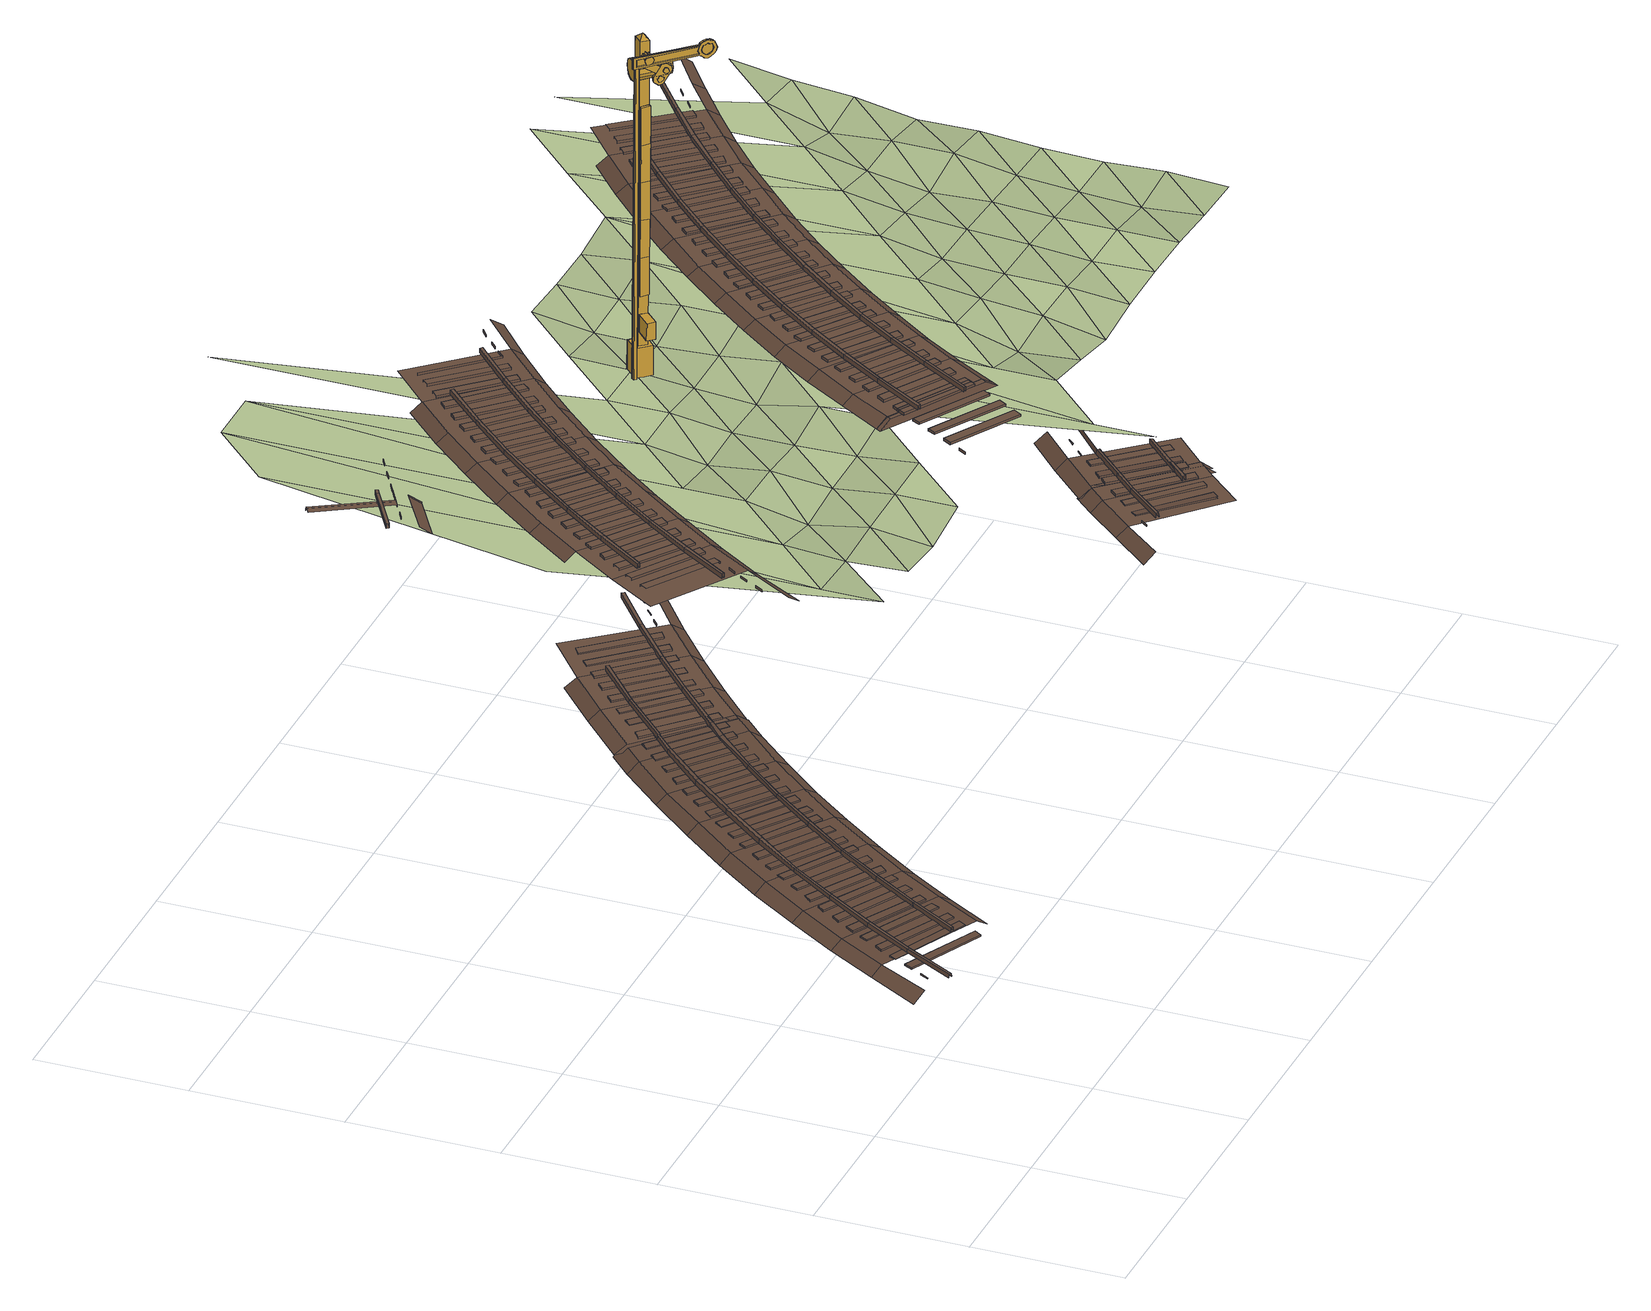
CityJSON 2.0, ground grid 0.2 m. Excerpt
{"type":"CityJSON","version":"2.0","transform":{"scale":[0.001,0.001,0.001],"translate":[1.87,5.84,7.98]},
"CityObjects":{
"cityfurniture1":{"type":"CityFurniture","attributes":{"function":"1090"},"geometry":[{"type":"MultiSurface","lod":"3","boundaries":[[[0,1,2,3]],[[1,0,4,5]],[[3,2,6,7]],[[2,1,5,6]],[[3,7,4,0]],[[8,9,10,11]],[[12,13,14,15]],[[13,8,11,14]],[[12,15,10,9]],[[16,17,18,19]],[[19,18,20,21]],[[22,23,21,20]],[[23,16,19,21]],[[22,20,18,17]],[[15,14,23,22]],[[15,22,17,10]],[[11,10,17,16]],[[7,12,9,4]],[[14,11,16,23]],[[6,5,8,13]],[[5,4,9,8]],[[7,6,13,12]],[[24,25,26,27]],[[28,29,30,31]],[[27,26,32,33]],[[34,35,29,28]],[[33,36,30,29,35,37,24,27]],[[34,28,31,38,32,26,25,39]],[[33,32,38,36]],[[39,37,35,34]],[[36,38,31,30]],[[25,24,37,39]],[[40,41,42,43]],[[44,45,42,41]],[[44,46,47,45]],[[46,40,43,47]],[[43,42,45,47]],[[40,46,44,41]],[[48,49,50,51]],[[51,50,52,53]],[[54,55,56,57]],[[58,59,55,54]],[[53,52,60,61]],[[53,61,56,55,59,62,48,51]],[[58,54,57,60,52,50,49,63]],[[61,60,57,56]],[[63,62,59,58]],[[49,48,62,63]],[[64,65,66,67]],[[65,68,69,66]],[[70,69,68,71]],[[64,71,68,65]],[[67,66,69,70]],[[67,70,71,64]],[[72,73,74,41]],[[72,75,76,73]],[[75,77,78,76]],[[77,41,74,78]],[[73,76,78,74]],[[72,41,77,75]],[[79,80,81,82]],[[83,81,82,84]],[[85,80,81,83]],[[86,79,80,85]],[[84,82,79,86]],[[87,88,89,90]],[[88,87,91,92]],[[92,91,93,94]],[[90,89,94,93]],[[89,88,92,94]],[[90,93,91,87]],[[95,96,97,98]],[[99,100,96,95]],[[101,102,100,99]],[[103,104,102,101]],[[104,103,105,106]],[[106,105,107,108]],[[108,107,109,110]],[[110,109,111,112]],[[112,111,113,114]],[[113,115,116,114]],[[116,115,117,118]],[[118,117,119,120]],[[121,122,120,119]],[[123,122,121,124]],[[125,126,123,124]],[[98,97,126,125]],[[116,118,120,122,123,126,97,96,100,102,104,106,108,110,112,114]],[[124,121,119,117,115,113,111,109,107,105,103,101,99,95,98,125]],[[86,127,84]],[[84,127,83]],[[83,127,85]],[[85,127,86]],[[128,129,130,131]],[[132,128,131,133]],[[134,132,133,135]],[[136,134,135,137]],[[137,138,139,136]],[[138,140,141,139]],[[140,142,143,141]],[[142,144,145,143]],[[144,146,147,145]],[[146,148,149,147]],[[148,150,151,149]],[[150,152,153,151]],[[154,153,152,155]],[[156,154,155,157]],[[158,156,157,159]],[[129,158,159,130]],[[157,155,152,150,148,146,144,142,140,138,137,135,133,131,130,159]],[[149,151,153,154,156,158,129,128,132,134,136,139,141,143,145,147]],[[160,161,162,163]],[[164,165,166,167]],[[167,166,168,169]],[[170,171,165,164]],[[172,173,171,170]],[[174,175,176,177]],[[178,179,180,181]],[[177,176,182,183]],[[184,185,162,161]],[[186,187,188,189]],[[190,164,167,191]],[[191,167,169,192]],[[193,194,195,196]],[[197,186,189,198]],[[199,200,201,202]],[[203,178,181,204]],[[205,195,194,206]],[[175,207,208,176]],[[176,208,209,182]],[[210,211,212,213]],[[214,172,170,215]],[[216,217,218,219]],[[215,170,164,190]],[[220,221,222,223]],[[217,224,225,218]],[[226,199,202,227]],[[224,228,229,225]],[[200,210,213,201]],[[230,226,227,231]],[[228,205,206,229]],[[198,230,231,197]],[[232,233,221,220]],[[204,181,234,235]],[[192,169,178,203]],[[184,236,237,238,214,215,190,191,192,203,204,235,209,208,207,239,185],[206,194,193,211,210,200,199,226,230,198,189,188,219,218,225,229],[233,240,241,242,222,221]],[[235,234,182,209]],[[243,238,237,244]],[[211,193,196,212]],[[245,246,242,241]],[[172,214,238,243]],[[169,168,179,178]],[[181,180,247,234]],[[234,247,183,182]],[[248,243,244,249]],[[173,172,243,248]],[[239,250,162,185]],[[250,239,207,175]],[[223,222,242,246]],[[163,251,174,177,183,247,180,179,168,166,165,171,173,248,249,252,160]],[[250,251,163,162]],[[251,250,175,174]],[[252,253,161,160]],[[253,252,249,244]],[[253,236,184,161]],[[236,253,244,237]],[[240,254,245,241]],[[254,232,220,223,246,245]],[[232,254,240,233]],[[216,187,186,197,231,227,202,201,213,212,196,195,205,228,224,217]],[[219,188,187,216]],[[255,256,257,258]],[[259,260,261,262]],[[258,257,263,264]],[[265,266,260,259]],[[258,264,267,261,260,266,268,255]],[[259,262,269,263,257,256,270,265]],[[264,263,267]],[[263,269,267]],[[270,268,266,265]],[[262,261,267,269]],[[268,270,256,255]],[[271,272,273,274,275,276,277,278]],[[272,279,280,273]],[[281,282,280,279,283,284,285,286]],[[278,284,283,271]],[[271,283,279,272]],[[286,276,275,281]],[[277,285,284,278]],[[285,277,276,286]],[[282,274,273,280]],[[281,275,274,282]]]}]},
"railway1":{"type":"Railway","attributes":{"function":"1855"},"geometry":[{"type":"MultiSurface","lod":"3","boundaries":[[[287,288,289,290]],[[291,292,293,294]],[[295,296,297,298]],[[299,300,301,302]],[[303,294,304,305]],[[306,307,300,299]],[[308,309,310,311]],[[312,313,314,315]],[[316,317,318,319]],[[317,320,321,318]],[[322,316,319,323]],[[324,325,315,314]],[[320,322,323,321]],[[326,327,325,324]],[[328,329,330,331]],[[332,306,299,302]],[[333,334,335,336]],[[337,338,339,340]],[[341,333,336,342]],[[334,343,344,335]],[[343,341,342,344]],[[345,346,340,339]],[[347,348,346,345]],[[294,293,349,304]],[[350,351,352,353]],[[313,326,324,314]],[[305,304,354,355]],[[329,356,357,330]],[[358,331,330,357]],[[359,328,331,358]],[[360,355,361,362]],[[338,347,345,339]],[[363,364,365,366]],[[319,318,367,368]],[[323,319,368,369]],[[318,321,370,367]],[[321,323,369,370]],[[351,371,372,352]],[[373,353,352,372]],[[374,350,353,373]],[[336,335,375,376]],[[356,359,358,357]],[[342,336,376,377]],[[335,344,378,375]],[[344,342,377,378]],[[379,380,381,382]],[[364,383,384,365]],[[304,349,385,354]],[[386,387,388,389]],[[390,391,392,393]],[[394,366,365,384]],[[395,390,393,396]],[[391,397,398,392]],[[397,395,396,398]],[[399,363,366,394]],[[371,374,373,372]],[[400,401,402,403]],[[404,405,406,407]],[[408,409,410,411]],[[412,413,414,415]],[[380,416,417,381]],[[418,382,381,417]],[[419,420,400,403]],[[362,361,421,422]],[[423,379,382,418]],[[368,367,424,425]],[[367,370,426,424]],[[369,368,425,427]],[[370,369,427,426]],[[383,399,394,384]],[[413,428,429,414]],[[430,431,432,433]],[[393,392,434,435]],[[392,398,436,434]],[[398,396,437,436]],[[355,354,438,439,421,361]],[[409,440,441,410]],[[442,411,410,441]],[[443,444,445,446]],[[407,406,447,448]],[[449,408,411,442]],[[376,375,450,451]],[[377,376,451,452]],[[375,378,453,450]],[[378,377,452,453]],[[416,423,418,417]],[[354,385,454,438]],[[431,455,456,432]],[[457,458,459,460]],[[461,462,463,464]],[[465,433,432,456]],[[466,430,433,465]],[[440,449,442,441]],[[467,468,469,470]],[[458,471,472,459]],[[425,424,473,474]],[[427,425,474,475]],[[424,426,476,473]],[[477,478,479,480]],[[426,427,475,476]],[[481,460,459,472]],[[422,421,482,483]],[[455,466,465,456]],[[484,457,460,481]],[[468,485,486,469]],[[487,488,489,490]],[[491,470,469,486]],[[438,454,492,439]],[[451,450,493,494]],[[450,453,495,493]],[[452,451,494,496]],[[497,467,470,491]],[[453,452,496,495]],[[498,499,500,501]],[[471,484,481,472]],[[488,502,503,489]],[[504,505,506,507]],[[421,439,508,482]],[[509,490,489,503]],[[485,497,491,486]],[[510,487,490,509]],[[474,473,511,512]],[[473,476,513,511]],[[475,474,512,514]],[[476,475,514,513]],[[505,515,516,506]],[[517,518,519,520]],[[483,482,521,522]],[[523,507,506,516]],[[502,510,509,503]],[[524,504,507,523]],[[439,492,525,508]],[[518,526,527,519]],[[494,493,528,529]],[[493,495,530,528]],[[496,494,529,531]],[[532,533,534,535]],[[495,496,531,530]],[[536,520,519,527]],[[537,517,520,536]],[[515,524,523,516]],[[538,539,540,541]],[[533,542,543,534]],[[544,545,546,547]],[[548,535,534,543]],[[526,537,536,527]],[[549,532,535,548]],[[512,511,550,551]],[[513,514,552,553]],[[554,555,556,557]],[[522,521,558,559]],[[545,560,561,546]],[[562,563,564,565]],[[482,508,566,567,558,521]],[[568,547,546,561]],[[542,549,548,543]],[[569,544,547,568]],[[508,525,570,566]],[[571,572,573,574]],[[529,528,575,576]],[[511,513,553,577,578,550]],[[551,579,580,552,514,512]],[[528,530,581,575]],[[531,529,576,582]],[[530,531,582,581]],[[563,583,584,564]],[[555,585,586,556]],[[587,565,564,584]],[[588,589,590,591]],[[560,569,568,561]],[[592,557,556,586]],[[593,562,565,587]],[[594,554,557,592]],[[595,596,597,598]],[[589,599,600,590]],[[572,601,602,573]],[[551,550,578,579]],[[583,593,587,584]],[[603,574,573,602]],[[553,552,580,577]],[[604,591,590,600]],[[605,571,574,603]],[[606,607,608,609]],[[610,588,591,604]],[[611,612,613,614]],[[615,616,617,618]],[[596,619,620,597]],[[621,622,623,624]],[[566,570,625,567]],[[626,598,597,620]],[[627,628,624,623]],[[629,595,598,626]],[[599,610,604,600]],[[630,631,628,627]],[[632,633,634,635]],[[601,605,603,602]],[[607,636,637,608]],[[638,639,616,615]],[[640,641,642,643]],[[641,644,645,642]],[[644,646,647,645]],[[607,606,648,636]],[[649,609,608,637]],[[650,651,652,653]],[[612,654,655,613]],[[656,657,658,659]],[[622,630,627,623]],[[648,606,609,649]],[[660,661,653,652]],[[662,614,613,655]],[[558,567,663,664]],[[665,611,614,662]],[[666,667,661,660]],[[668,669,670,671]],[[619,629,626,620]],[[616,639,672,617]],[[579,578,673,674]],[[633,675,676,634]],[[578,577,677,673]],[[580,579,674,678]],[[618,617,679,680]],[[577,580,678,677]],[[681,682,683,684]],[[685,635,634,676]],[[651,666,660,652]],[[686,632,635,685]],[[687,688,689,690]],[[636,648,649,637]],[[691,692,693,694]],[[654,665,662,655]],[[692,695,696,693]],[[567,625,697,663]],[[695,698,699,696]],[[669,700,701,670]],[[702,671,670,701]],[[643,642,703,704]],[[642,645,705,703]],[[647,643,704,706]],[[707,668,671,702]],[[645,647,706,705]],[[708,709,710,711]],[[682,712,713,683]],[[675,686,685,676]],[[688,714,715,689]],[[716,690,689,715]],[[717,687,690,716]],[[617,672,718,679]],[[639,638,719,672]],[[720,721,722,723]],[[680,679,724,725]],[[726,727,728,729]],[[700,707,702,701]],[[709,730,731,710]],[[732,711,710,731]],[[733,708,711,732]],[[694,693,734,735]],[[699,694,735,736]],[[693,696,737,734]],[[696,699,736,737]],[[738,739,740,741]],[[714,717,716,715]],[[742,743,744,745]],[[704,703,746,747]],[[706,704,747,748]],[[703,705,749,746]],[[727,750,751,728]],[[705,706,748,749]],[[663,697,752,753]],[[754,729,728,751]],[[755,726,729,754]],[[756,757,758,759]],[[672,719,760,718]],[[730,733,732,731]],[[679,718,761,724]],[[739,762,763,740]],[[725,724,764,765]],[[766,741,740,763]],[[767,738,741,766]],[[750,755,754,751]],[[768,769,770,771]],[[735,734,772,773]],[[736,735,773,774]],[[734,737,775,772]],[[737,736,774,775]],[[757,776,777,758]],[[778,759,758,777]],[[747,746,779,780]],[[746,749,781,779]],[[748,747,780,782]],[[783,756,759,778]],[[749,748,782,781]],[[762,767,766,763]],[[784,785,786,787]],[[769,788,789,770]],[[718,760,790,761]],[[791,771,770,789]],[[724,761,792,764]],[[793,768,771,791]],[[776,783,778,777]],[[765,764,794,795]],[[796,797,798,799]],[[785,800,801,786]],[[773,772,802,803]],[[774,773,803,804]],[[772,775,805,802]],[[806,787,786,801]],[[775,774,804,805]],[[807,784,787,806]],[[788,793,791,789]],[[780,779,808,809]],[[810,811,812,813]],[[779,781,814,808]],[[782,780,809,815]],[[797,816,817,798]],[[781,782,815,814]],[[818,799,798,817]],[[819,796,799,818]],[[761,790,820,792]],[[800,807,806,801]],[[764,792,821,794]],[[822,823,824,825]],[[811,826,827,812]],[[828,813,812,827]],[[795,794,829,830]],[[831,810,813,828]],[[816,819,818,817]],[[803,802,832,833]],[[804,803,833,834]],[[802,805,835,832]],[[805,804,834,835]],[[836,837,838,839]],[[823,840,841,824]],[[842,825,824,841]],[[809,808,843,844]],[[808,814,845,843]],[[815,809,844,846]],[[847,822,825,842]],[[814,815,846,845]],[[826,831,828,827]],[[792,820,848,821]],[[837,849,850,838]],[[851,852,853,854]],[[794,821,855,829]],[[856,839,838,850]],[[857,836,839,856]],[[840,847,842,841]],[[833,832,858,859]],[[830,829,860,861]],[[834,833,859,862]],[[832,835,863,858]],[[835,834,862,863]],[[852,864,865,853]],[[866,867,868,869]],[[870,854,853,865]],[[849,857,856,850]],[[871,851,854,870]],[[844,843,872,873]],[[843,845,874,872]],[[846,844,873,875]],[[845,846,875,874]],[[867,876,877,868]],[[821,848,878,855]],[[879,880,881,882]],[[883,869,868,877]],[[884,866,869,883]],[[864,871,870,865]],[[829,855,885,860]],[[880,886,887,881]],[[888,889,890,891]],[[892,882,881,887]],[[859,858,893,894]],[[876,884,883,877]],[[862,859,894,895]],[[858,863,896,893]],[[863,862,895,896]],[[897,879,882,892]],[[861,860,898,899]],[[889,900,901,890]],[[902,891,890,901]],[[903,904,905,906]],[[855,878,907,885]],[[908,888,891,902]],[[886,897,892,887]],[[873,872,909,910]],[[872,874,911,909]],[[875,873,910,912]],[[874,875,912,911]],[[904,913,914,905]],[[860,885,915,898]],[[900,908,902,901]],[[916,906,905,914]],[[917,918,919,920]],[[921,903,906,916]],[[894,893,922,923]],[[895,894,923,924]],[[893,896,925,922]],[[896,895,924,925]],[[918,926,927,919]],[[899,898,928,929]],[[930,931,932,933]],[[913,921,916,914]],[[934,920,919,927]],[[935,917,920,934]],[[885,907,936,915]],[[910,909,937,938]],[[909,911,939,937]],[[912,910,938,940]],[[911,912,940,939]],[[931,941,942,932]],[[943,933,932,942]],[[944,945,946,947]],[[926,935,934,927]],[[948,930,933,943]],[[898,915,949,928]],[[945,950,951,946]],[[923,922,952,953]],[[924,923,953,954]],[[922,925,955,952]],[[925,924,954,955]],[[941,948,943,942]],[[956,947,946,951]],[[957,958,959,960]],[[961,944,947,956]],[[929,928,962,963]],[[915,936,964,949]],[[958,965,966,959]],[[967,960,959,966]],[[950,961,956,951]],[[938,937,968,969]],[[970,971,972,973]],[[937,939,974,968]],[[940,938,969,975]],[[976,957,960,967]],[[939,940,975,974]],[[928,949,977,962]],[[971,978,979,972]],[[965,976,967,966]],[[980,973,972,979]],[[981,970,973,980]],[[953,952,982,983]],[[954,953,983,984]],[[952,955,985,982]],[[955,954,984,985]],[[986,987,988,989]],[[978,981,980,979]],[[949,964,990,977]],[[991,992,989,988]],[[993,994,992,991]],[[995,996,997,998]],[[987,993,991,988]],[[999,1000,998,997]],[[962,977,1001,1002]],[[1003,1004,1000,999]],[[983,982,1005,1006]],[[984,983,1006,1007]],[[982,985,1008,1005]],[[985,984,1007,1008]],[[996,1003,999,997]],[[1009,1010,1011,1012]],[[1013,1014,1012,1011]],[[977,990,1015,1001]],[[1010,1016,1013,1011]],[[1017,1018,1019,1020]],[[1006,1005,1021,1022]],[[1005,1008,1023,1021]],[[1007,1006,1022,1024]],[[1008,1007,1024,1023]],[[1001,1015,1025,1026]],[[1027,1028,1029,1030]],[[1026,1025,1031,1032]]]}]},
"terrain1":{"type":"TINRelief","geometry":[{"type":"CompositeSurface","lod":"3","boundaries":[[[1033,1034,1035]],[[1036,1034,1033]],[[1037,1035,1034]],[[1038,1035,1037]],[[1039,1033,1040]],[[1041,1039,1040]],[[1042,1036,1033]],[[1043,1034,1036]],[[1042,1033,1039]],[[1044,1036,1042]],[[1045,1039,1041]],[[1037,1034,1043]],[[1045,1041,1046]],[[1047,1042,1039]],[[1045,1047,1039]],[[1048,1044,1042]],[[1049,1036,1044]],[[1048,1042,1047]],[[1050,1051,1044]],[[1052,1045,1046]],[[1050,1044,1048]],[[1043,1036,1049]],[[1049,1044,1051]],[[1047,1045,1053]],[[1054,1051,1050]],[[1053,1045,1052]],[[1055,1048,1047]],[[1049,1051,1054]],[[1053,1055,1047]],[[1056,1050,1048]],[[1056,1048,1055]],[[1057,1054,1050]],[[1058,1053,1052]],[[1057,1050,1056]],[[1059,1055,1053]],[[1058,1060,1059]],[[1061,1054,1057]],[[1059,1053,1058]],[[1062,1056,1055]],[[1063,1054,1061]],[[1059,1062,1055]],[[1064,1057,1056]],[[1064,1056,1062]],[[1065,1061,1057]],[[1066,1067,1068]],[[1059,1067,1066]],[[1065,1057,1064]],[[1066,1062,1059]],[[1069,1061,1065]],[[1070,1064,1062]],[[1070,1062,1066]],[[1071,1065,1064]],[[1072,1068,1073]],[[1066,1068,1072]],[[1070,1071,1064]],[[1074,1069,1065]],[[1075,1076,1073]],[[1074,1065,1071]],[[1077,1073,1076]],[[1072,1070,1066]],[[1075,1073,1078]],[[1079,1069,1074]],[[1077,1071,1070]],[[1080,1076,1075]],[[1072,1073,1077]],[[1077,1070,1072]],[[1081,1074,1071]],[[1082,1075,1078]],[[1077,1081,1071]],[[1083,1079,1074]],[[1084,1076,1080]],[[1077,1076,1084]],[[1085,1082,1078]],[[1086,1080,1075]],[[1083,1074,1081]],[[1086,1075,1082]],[[1084,1081,1077]],[[1086,1087,1080]],[[1088,1082,1085]],[[1089,1083,1081]],[[1088,1085,1090]],[[1091,1086,1082]],[[1084,1089,1081]],[[1092,1080,1087]],[[1084,1080,1092]],[[1088,1091,1082]],[[1093,1087,1086]],[[1093,1086,1091]],[[1094,1088,1090]],[[1092,1089,1084]],[[1093,1095,1087]],[[1094,1090,1096]],[[1097,1091,1088]],[[1092,1087,1095]],[[1097,1088,1094]],[[1098,1093,1091]],[[1097,1098,1091]],[[1099,1095,1093]],[[1100,1094,1096]],[[1099,1093,1098]],[[1092,1095,1101]],[[1102,1100,1096]],[[1103,1097,1094]],[[1099,1104,1095]],[[1103,1094,1100]],[[1101,1095,1104]],[[1105,1098,1097]],[[1105,1097,1103]],[[1106,1099,1098]],[[1107,1100,1102]],[[1105,1106,1098]],[[1108,1104,1099]],[[1107,1102,1109]],[[1110,1103,1100]],[[1108,1099,1106]],[[1101,1104,1111]],[[1107,1110,1100]],[[1112,1105,1103]],[[1108,1113,1104]],[[1112,1103,1110]],[[1114,1106,1105]],[[1111,1104,1113]],[[1115,1107,1109]],[[1114,1105,1112]],[[1116,1108,1106]],[[1115,1109,1117]],[[1118,1110,1107]],[[1114,1116,1106]],[[1119,1113,1108]],[[1118,1107,1115]],[[1120,1112,1110]],[[1119,1108,1116]],[[1118,1120,1110]],[[1121,1114,1112]],[[1119,1122,1113]],[[1123,1113,1122]],[[1121,1112,1120]],[[1124,1116,1114]],[[1124,1114,1121]],[[1125,1119,1116]],[[1124,1125,1116]],[[1126,1122,1119]],[[1126,1119,1125]],[[1126,1127,1122]]]}]},
"railway2":{"type":"Railway","attributes":{"function":"1855"},"geometry":[{"type":"MultiSurface","lod":"3","boundaries":[[[1128,1129,1130,1131]],[[1132,1133,1134,1135]],[[1136,1137,1138,1139]],[[1140,1141,1142,1143]],[[1141,1144,1145,1142]],[[1144,1146,1147,1145]],[[1148,1149,1150,1151]],[[1131,1130,1152,1153]],[[1137,1154,1155,1138]],[[1156,1139,1138,1155]],[[1157,1158,1159,1160]],[[1161,1136,1139,1156]],[[1149,1162,1163,1150]],[[1143,1142,1164,1165]],[[1142,1145,1166,1164]],[[1167,1151,1150,1163]],[[1145,1147,1168,1166]],[[1169,1148,1151,1167]],[[1170,1171,1172,1173]],[[1158,1174,1175,1159]],[[1176,1160,1159,1175]],[[1177,1157,1160,1176]],[[1178,1179,1180,1181]],[[1130,1182,1183,1152]],[[1153,1152,1184,1185]],[[1171,1186,1187,1172]],[[1162,1169,1167,1163]],[[1188,1173,1172,1187]],[[1189,1170,1173,1188]],[[1190,1191,1192,1193]],[[1191,1194,1195,1192]],[[1196,1197,1198,1199]],[[1194,1200,1201,1195]],[[1179,1202,1203,1180]],[[1174,1177,1176,1175]],[[1165,1164,1204,1205]],[[1164,1166,1206,1204]],[[1166,1168,1207,1206]],[[1208,1181,1180,1203]],[[1209,1178,1181,1208]],[[1210,1211,1212,1213]],[[1186,1189,1188,1187]],[[1197,1214,1215,1198]],[[1182,1216,1217,1183]],[[1152,1183,1218,1184]],[[1219,1199,1198,1215]],[[1220,1196,1199,1219]],[[1221,1222,1223,1224]],[[1185,1184,1225,1226]],[[1202,1209,1208,1203]],[[1211,1227,1228,1212]],[[1193,1192,1229,1230]],[[1192,1195,1231,1229]],[[1195,1201,1232,1231]],[[1233,1213,1212,1228]],[[1234,1210,1213,1233]],[[1235,1236,1237,1238]],[[1205,1204,1239,1240]],[[1214,1220,1219,1215]],[[1204,1206,1241,1239]],[[1206,1207,1242,1241]],[[1222,1243,1244,1223]],[[1245,1224,1223,1244]],[[1246,1221,1224,1245]],[[1183,1217,1247,1218]],[[1248,1249,1250,1251]],[[1227,1234,1233,1228]],[[1184,1218,1252,1225]],[[1236,1253,1254,1237]],[[1255,1238,1237,1254]],[[1256,1235,1238,1255]],[[1226,1225,1257,1258]],[[1243,1246,1245,1244]],[[1259,1260,1261,1262]],[[1230,1229,1263,1264]],[[1229,1231,1265,1263]],[[1231,1232,1266,1265]],[[1249,1267,1268,1250]],[[1269,1251,1250,1268]],[[1270,1248,1251,1269]],[[1240,1239,1271,1272]],[[1239,1241,1273,1271]],[[1241,1242,1274,1273]],[[1253,1256,1255,1254]],[[1275,1276,1277,1278]],[[1260,1279,1280,1261]],[[1281,1262,1261,1280]],[[1218,1247,1282,1252]],[[1283,1259,1262,1281]],[[1225,1252,1284,1257]],[[1267,1270,1269,1268]],[[1285,1286,1287,1288]],[[1276,1289,1290,1277]],[[1291,1278,1277,1290]],[[1264,1263,1292,1293]],[[1294,1275,1278,1291]],[[1263,1265,1295,1292]],[[1265,1266,1296,1295]],[[1258,1257,1297,1298]],[[1279,1283,1281,1280]],[[1299,1300,1301,1302]],[[1286,1303,1304,1287]],[[1305,1288,1287,1304]],[[1272,1271,1306,1307]],[[1271,1273,1308,1306]],[[1309,1285,1288,1305]],[[1273,1274,1310,1308]],[[1289,1294,1291,1290]],[[1252,1282,1311,1284]],[[1312,1313,1314,1315]],[[1300,1316,1317,1301]],[[1318,1302,1301,1317]],[[1319,1299,1302,1318]],[[1257,1284,1320,1297]],[[1303,1309,1305,1304]],[[1321,1322,1323,1324]],[[1313,1325,1326,1314]],[[1293,1292,1327,1328]],[[1292,1295,1329,1327]],[[1295,1296,1330,1329]],[[1331,1315,1314,1326]],[[1298,1297,1332,1333]],[[1334,1312,1315,1331]],[[1316,1319,1318,1317]],[[1322,1335,1336,1323]],[[1337,1338,1339,1340]],[[1341,1324,1323,1336]],[[1307,1306,1342,1343]],[[1306,1308,1344,1342]],[[1308,1310,1345,1344]],[[1346,1321,1324,1341]],[[1284,1311,1347,1320]],[[1325,1334,1331,1326]],[[1338,1348,1349,1339]],[[1350,1351,1352,1353]],[[1297,1320,1354,1332]],[[1355,1340,1339,1349]],[[1335,1346,1341,1336]],[[1356,1337,1340,1355]],[[1328,1327,1357,1358]],[[1327,1329,1359,1357]],[[1329,1330,1360,1359]],[[1351,1361,1362,1352]],[[1363,1364,1365,1366]],[[1367,1353,1352,1362]],[[1333,1332,1368,1369]],[[1348,1356,1355,1349]],[[1370,1350,1353,1367]],[[1364,1371,1372,1365]],[[1320,1347,1373,1354]],[[1343,1342,1374,1375]],[[1342,1344,1376,1374]],[[1344,1345,1377,1376]],[[1378,1379,1380,1381]],[[1382,1366,1365,1372]],[[1383,1363,1366,1382]],[[1361,1370,1367,1362]],[[1332,1354,1384,1368]],[[1379,1385,1386,1380]],[[1387,1388,1389,1390]],[[1391,1381,1380,1386]],[[1371,1383,1382,1372]],[[1392,1378,1381,1391]],[[1358,1357,1393,1394]],[[1357,1359,1395,1393]],[[1369,1368,1396,1397]],[[1359,1360,1398,1395]],[[1388,1399,1400,1389]],[[1401,1402,1403,1404]],[[1375,1374,1405,1406]],[[1407,1390,1389,1400]],[[1374,1376,1408,1405]],[[1385,1392,1391,1386]],[[1376,1377,1409,1408]],[[1410,1387,1390,1407]],[[1354,1373,1411,1384]],[[1412,1413,1414,1415]],[[1402,1416,1417,1403]],[[1368,1384,1418,1396]],[[1419,1404,1403,1417]],[[1399,1410,1407,1400]],[[1420,1401,1404,1419]],[[1421,1422,1423,1424]],[[1424,1423,1425,1426]],[[1394,1393,1427,1428]],[[1393,1395,1429,1427]],[[1395,1398,1430,1429]],[[1413,1431,1432,1414]],[[1418,1433,1397,1396]],[[1434,1415,1414,1432]],[[1413,1412,1435,1431]],[[1436,1437,1438,1439]],[[1435,1412,1415,1434]],[[1440,1441,1442,1443]],[[1441,1444,1445,1442]],[[1444,1446,1447,1445]],[[1416,1420,1419,1417]],[[1384,1411,1433,1418]],[[1437,1448,1449,1438]],[[1431,1435,1434,1432]],[[1423,1422,1450,1425]],[[1451,1439,1438,1449]],[[1437,1436,1452,1448]],[[1453,1454,1455,1456]],[[1452,1436,1439,1451]],[[1457,1458,1459,1460]],[[1458,1461,1462,1459]],[[1461,1463,1464,1462]],[[1454,1465,1466,1455]],[[1448,1452,1451,1449]],[[1467,1456,1455,1466]],[[1468,1469,1470,1471]],[[1454,1453,1472,1465]],[[1472,1453,1456,1467]],[[1422,1421,1473,1450]],[[1426,1425,1474,1475]],[[1469,1476,1477,1470]],[[1469,1468,1478,1476]],[[1479,1471,1470,1477]],[[1465,1472,1467,1466]],[[1443,1442,1480,1481]],[[1482,1483,1484,1485]],[[1442,1445,1486,1480]],[[1445,1447,1487,1486]],[[1478,1468,1471,1479]],[[1425,1450,1488,1474]],[[1483,1489,1490,1484]],[[1476,1478,1479,1477]],[[1483,1482,1491,1489]],[[1492,1485,1484,1490]],[[1493,1494,1495,1496]],[[1491,1482,1485,1492]],[[1460,1459,1497,1498]],[[1459,1462,1499,1497]],[[1462,1464,1500,1499]],[[1494,1501,1502,1495]],[[1489,1491,1492,1490]],[[1503,1496,1495,1502]],[[1494,1493,1504,1501]],[[1450,1473,1505,1488]],[[1504,1493,1496,1503]],[[1506,1507,1508,1509]],[[1501,1504,1503,1502]],[[1510,1511,1509,1508]],[[1506,1512,1513,1507]],[[1513,1512,1511,1510]],[[1474,1488,1514,1515]],[[1516,1517,1518,1519]],[[1507,1513,1510,1508]],[[1498,1497,1520,1521]],[[1497,1499,1522,1520]],[[1499,1500,1523,1522]],[[1524,1525,1519,1518]],[[1516,1526,1527,1517]],[[1527,1526,1525,1524]],[[1488,1505,1528,1514]],[[1517,1527,1524,1518]],[[1529,1530,1531,1532]],[[1521,1520,1533,1534]],[[1520,1522,1535,1533]],[[1522,1523,1536,1535]],[[1537,1538,1539,1540]],[[1514,1528,1541,1542]],[[1543,1544,1545,1546]]]}]},
"railway3":{"type":"Railway","attributes":{"function":"1855"},"geometry":[{"type":"MultiSurface","lod":"3","boundaries":[[[1547,1548,1549,1550]],[[1551,1552,1553,1554]],[[1550,1549,1555,1556]],[[1557,1558,1559,1560]],[[1561,1562,1563,1564]],[[1562,1565,1566,1563]],[[1565,1567,1568,1566]],[[1569,1570,1571,1572]],[[1558,1557,1573,1574]],[[1575,1560,1559,1576]],[[1573,1557,1560,1575]],[[1549,1577,1578,1555]],[[1556,1555,1579,1580]],[[1570,1581,1582,1571]],[[1583,1584,1585,1586]],[[1570,1569,1587,1581]],[[1588,1572,1571,1582]],[[1587,1569,1572,1588]],[[1564,1563,1589,1590]],[[1563,1566,1591,1589]],[[1566,1568,1592,1591]],[[1584,1593,1594,1585]],[[1584,1583,1595,1593]],[[1596,1586,1585,1594]],[[1597,1598,1599,1600]],[[1595,1583,1586,1596]],[[1555,1578,1601,1579]],[[1602,1603,1604,1605]],[[1606,1607,1608,1609]],[[1610,1611,1607,1606]],[[1598,1612,1613,1599]],[[1614,1615,1616,1617]],[[1601,1618,1580,1579]],[[1593,1595,1596,1594]],[[1615,1619,1620,1616]],[[1621,1600,1599,1613]],[[1598,1597,1622,1612]],[[1619,1623,1624,1620]],[[1625,1626,1627,1628]],[[1622,1597,1600,1621]],[[1626,1629,1630,1627]],[[1629,1631,1632,1630]],[[1603,1633,1634,1604]],[[1603,1602,1635,1633]],[[1636,1605,1604,1634]],[[1637,1638,1639,1640]],[[1635,1602,1605,1636]],[[1612,1622,1621,1613]],[[1607,1611,1641,1608]],[[1638,1642,1643,1639]],[[1644,1645,1646,1647]],[[1645,1648,1649,1646]],[[1648,1650,1651,1649]],[[1638,1637,1652,1642]],[[1653,1640,1639,1643]],[[1654,1655,1656,1657]],[[1652,1637,1640,1653]],[[1609,1608,1658,1659]],[[1660,1661,1662,1663]],[[1628,1627,1664,1665]]]}]}
},
"vertices":[
[533,701,767],[530,698,767],[521,706,767],[525,709,767],[533,700,820],[530,698,820],[521,706,820],[525,709,820],[530,697,872],[533,700,872],[533,700,924],[530,697,924],[525,709,872],[522,706,872],[522,706,924],[525,709,924],[532,697,975],[533,700,975],[534,700,1027],[532,697,1027],[525,708,1027],[522,705,1027],[525,708,975],[522,705,975],[521,694,1090],[524,696,1090],[525,694,1091],[524,691,1091],[521,699,1100],[517,696,1100],[521,694,1100],[524,696,1100],[528,692,1096],[525,690,1096],[520,700,1096],[517,698,1096],[524,691,1100],[517,696,1091],[525,694,1100],[521,699,1091],[514,708,655],[517,711,655],[518,709,1091],[517,706,1091],[514,714,655],[517,712,1091],[512,711,655],[513,709,1091],[537,690,1057],[533,687,1057],[529,692,1062],[533,695,1062],[529,692,1068],[532,695,1068],[545,675,1080],[549,678,1080],[545,682,1084],[541,680,1084],[546,675,1074],[549,677,1074],[537,684,1084],[541,686,1084],[541,686,1058],[537,683,1058],[532,690,1073],[518,703,1087],[521,706,1087],[534,692,1073],[522,699,1094],[525,702,1094],[538,688,1081],[536,685,1081],[533,694,655],[533,694,696],[517,711,696],[550,711,655],[552,711,696],[533,728,655],[534,728,696],[533,701,696],[544,712,696],[536,721,696],[525,710,696],[537,719,1116],[526,708,1116],[545,710,1116],[534,699,1116],[533,701,716],[516,684,716],[508,693,716],[525,709,716],[533,701,740],[516,684,740],[525,709,740],[508,692,740],[517,710,1070],[550,676,1070],[549,675,1075],[516,709,1075],[518,712,1065],[553,678,1065],[522,715,1062],[556,681,1062],[525,719,1062],[560,685,1061],[529,723,1062],[564,689,1062],[533,726,1065],[566,692,1065],[536,728,1070],[569,694,1070],[536,729,1075],[570,695,1075],[536,728,1081],[569,694,1081],[533,726,1086],[566,692,1084],[529,723,1089],[564,689,1087],[525,719,1090],[560,685,1089],[522,715,1089],[556,681,1087],[553,678,1084],[518,712,1086],[517,710,1081],[550,676,1081],[536,709,1123],[534,700,1093],[534,699,1096],[529,694,1096],[529,694,1093],[533,700,1091],[528,695,1091],[532,702,1090],[526,696,1090],[530,703,1090],[525,698,1090],[522,699,1090],[529,705,1090],[521,701,1091],[528,707,1091],[521,702,1093],[526,707,1093],[521,702,1096],[525,708,1096],[521,702,1097],[526,707,1097],[521,701,1100],[528,706,1100],[522,699,1100],[529,705,1100],[525,698,1102],[530,703,1102],[532,702,1100],[526,696,1100],[533,700,1100],[528,695,1100],[534,700,1097],[529,694,1097],[510,712,1087],[509,711,1087],[509,711,1102],[510,712,1102],[582,636,1086],[584,638,1086],[586,636,1089],[585,635,1089],[586,635,1094],[585,634,1094],[580,639,1083],[582,641,1083],[577,642,1081],[578,644,1081],[572,650,1103],[570,648,1103],[574,646,1105],[574,647,1105],[585,635,1099],[586,636,1099],[584,638,1103],[582,636,1103],[577,642,1106],[578,644,1106],[508,709,1087],[508,709,1102],[574,645,1087],[573,646,1089],[572,645,1089],[573,643,1087],[582,635,1086],[582,633,1089],[584,632,1094],[578,639,1100],[576,641,1102],[577,642,1102],[578,640,1100],[577,642,1086],[576,641,1086],[581,636,1091],[581,635,1094],[582,637,1094],[582,637,1091],[582,633,1099],[582,635,1103],[574,645,1100],[574,643,1100],[570,647,1103],[572,644,1105],[576,641,1106],[581,636,1097],[580,637,1100],[581,638,1100],[582,637,1097],[576,641,1081],[578,638,1083],[572,648,1091],[570,648,1094],[570,647,1094],[570,646,1091],[569,651,1094],[566,650,1094],[568,649,1099],[569,650,1099],[572,648,1097],[570,646,1097],[578,637,1089],[581,638,1089],[573,646,1100],[572,645,1100],[578,639,1087],[578,640,1087],[569,650,1090],[568,649,1090],[580,639,1105],[578,638,1105],[569,648,1087],[570,647,1086],[572,644,1083],[569,648,1100],[568,649,1089],[510,706,1090],[510,706,1100],[574,646,1083],[570,648,1086],[512,708,1090],[512,708,1100],[582,641,1105],[574,647,1083],[572,650,1086],[570,649,1100],[572,651,1100],[572,651,1087],[570,649,1087],[569,650,1089],[533,688,1062],[532,686,1062],[530,687,1065],[533,689,1065],[537,682,1067],[537,683,1067],[537,684,1068],[536,683,1068],[532,687,1068],[533,688,1068],[536,682,1064],[537,684,1064],[534,686,1070],[536,686,1062],[533,685,1070],[533,684,1062],[537,684,1075],[537,683,1078],[540,681,1080],[541,679,1078],[542,678,1075],[542,679,1073],[541,680,1071],[538,683,1073],[537,682,1078],[538,680,1080],[541,677,1075],[541,678,1078],[536,682,1075],[537,681,1073],[540,679,1071],[541,677,1073],
[81,376,671],[87,387,671],[87,387,674],[81,377,674],[81,342,671],[95,334,660],[134,402,660],[122,410,671],[96,402,671],[102,412,671],[102,412,674],[96,402,674],[130,457,674],[39,516,674],[33,506,674],[124,447,674],[0,487,671],[162,473,671],[43,553,671],[130,457,671],[39,516,671],[108,422,671],[115,432,671],[115,432,674],[108,422,674],[49,531,671],[139,472,671],[139,472,674],[49,531,674],[88,431,674],[88,431,680],[129,495,680],[129,495,674],[91,429,680],[133,493,680],[91,429,674],[133,493,674],[146,482,674],[55,541,674],[146,482,671],[55,541,671],[89,587,671],[82,578,671],[82,578,674],[89,587,674],[124,447,671],[73,533,674],[73,533,680],[118,597,680],[118,597,674],[65,553,671],[154,491,671],[154,491,674],[65,553,674],[76,531,674],[121,594,674],[76,531,680],[121,594,680],[161,501,674],[72,563,674],[161,501,671],[72,563,671],[175,464,660],[106,612,671],[99,602,671],[99,602,674],[106,612,674],[205,533,671],[88,618,671],[170,516,671],[170,516,674],[178,526,674],[178,526,671],[76,627,660],[135,681,671],[124,691,660],[123,634,671],[116,624,671],[116,624,674],[123,634,674],[173,557,680],[173,557,674],[175,555,674],[175,555,680],[187,540,671],[187,540,674],[195,550,674],[195,550,671],[165,659,680],[165,659,674],[167,657,674],[167,657,680],[141,657,671],[133,648,671],[133,648,674],[141,657,674],[202,559,671],[202,559,674],[218,524,660],[82,839,671],[92,845,671],[92,845,674],[82,839,674],[51,846,674],[51,846,680],[113,883,680],[113,883,674],[209,569,674],[53,843,674],[115,880,674],[53,843,680],[115,880,680],[209,569,671],[117,860,674],[62,953,674],[51,946,674],[107,854,674],[73,812,671],[81,799,660],[143,837,660],[135,850,671],[158,681,671],[150,671,671],[150,671,674],[158,681,674],[59,952,671],[114,858,671],[114,858,674],[59,952,674],[219,583,671],[219,583,674],[227,592,674],[107,854,671],[117,860,671],[186,743,671],[174,753,660],[227,592,671],[218,617,680],[218,617,674],[221,615,680],[221,615,674],[124,864,671],[124,864,674],[175,702,671],[167,693,671],[167,693,674],[175,702,674],[120,887,680],[120,887,674],[122,884,680],[122,884,674],[250,593,671],[295,650,671],[237,606,671],[237,606,674],[245,616,674],[127,866,671],[138,872,671],[138,872,674],[127,866,674],[146,838,660],[138,852,671],[245,616,671],[214,720,680],[214,720,674],[217,717,674],[217,717,680],[262,583,660],[251,625,671],[251,625,674],[195,725,671],[187,716,671],[187,716,674],[195,725,674],[139,873,671],[150,879,671],[150,879,674],[139,873,674],[259,634,674],[259,634,671],[211,746,671],[205,737,671],[205,737,674],[211,746,674],[271,648,671],[271,648,674],[266,676,680],[266,676,674],[268,674,674],[268,674,680],[165,888,671],[175,894,671],[175,894,674],[165,888,674],[279,657,674],[238,803,671],[226,814,660],[279,657,671],[286,666,671],[286,666,674],[231,768,671],[223,759,671],[223,759,674],[231,768,674],[294,675,674],[308,640,660],[264,779,680],[264,779,674],[267,776,680],[267,776,674],[294,675,671],[191,903,671],[201,909,671],[201,909,674],[191,903,674],[306,688,671],[306,688,674],[251,791,671],[243,781,671],[243,781,674],[251,791,674],[344,706,671],[312,697,674],[312,697,671],[315,733,680],[315,733,674],[318,731,680],[318,731,674],[324,711,671],[324,711,674],[270,811,671],[262,802,671],[262,802,674],[270,811,674],[291,861,671],[280,872,660],[332,720,674],[332,720,671],[356,696,660],[340,728,671],[340,728,674],[318,836,680],[318,836,674],[320,833,680],[320,833,674],[290,832,671],[282,824,671],[282,824,674],[290,832,674],[348,737,674],[348,737,671],[477,280,671],[471,270,671],[471,270,674],[477,280,674],[360,750,671],[360,750,674],[310,854,671],[302,845,671],[302,845,674],[310,854,674],[368,759,674],[368,759,671],[367,789,680],[367,789,674],[370,786,674],[370,786,680],[492,306,671],[485,295,671],[485,295,674],[492,306,674],[348,917,671],[336,928,660],[380,772,671],[380,772,674],[330,873,671],[322,865,671],[322,865,674],[330,873,674],[396,761,671],[448,813,671],[388,780,674],[388,780,671],[407,750,660],[506,331,671],[501,321,671],[501,321,674],[506,331,674],[372,891,680],[372,891,674],[423,839,680],[420,842,680],[420,842,674],[423,839,674],[376,888,680],[376,888,674],[397,788,671],[397,788,674],[578,241,671],[578,241,674],[405,797,674],[351,894,671],[342,886,671],[342,886,674],[351,894,674],[585,252,674],[405,797,671],[585,252,671],[521,357,671],[516,347,671],[516,347,674],[521,357,674],[419,809,671],[419,809,674],[594,267,671],[594,267,674],[600,277,674],[427,818,674],[600,277,671],[536,383,671],[529,372,671],[529,372,674],[536,383,674],[427,818,671],[541,390,671],[534,380,671],[534,380,674],[541,390,674],[501,391,660],[516,383,671],[553,446,671],[540,454,660],[609,293,671],[609,293,674],[362,905,671],[436,826,671],[436,826,674],[362,905,674],[459,802,660],[614,303,674],[444,834,674],[371,913,674],[614,303,671],[444,834,671],[371,913,671],[556,416,671],[549,405,671],[549,405,674],[556,416,674],[624,318,671],[624,318,674],[653,300,660],[638,309,671],[542,359,674],[542,359,680],[584,427,680],[584,427,674],[546,357,680],[586,424,680],[546,357,674],[586,424,674],[630,329,671],[630,329,674],[384,925,671],[457,846,671],[457,846,674],[384,925,674],[628,324,671],[628,324,674],[643,317,671],[518,389,671],[505,397,660],[658,309,660],[465,854,674],[392,933,674],[634,335,674],[503,864,671],[405,971,671],[634,335,671],[465,854,671],[392,933,671],[572,441,671],[565,431,671],[565,431,674],[572,441,674],[674,369,671],[476,894,680],[476,894,674],[642,350,671],[642,350,674],[479,891,680],[479,891,674],[592,505,671],[578,514,660],[404,945,671],[479,866,671],[479,866,674],[404,945,674],[649,360,674],[649,360,671],[586,464,671],[580,454,671],[580,454,674],[586,464,674],[602,324,674],[602,324,680],[642,390,680],[642,390,674],[605,322,680],[645,388,680],[513,852,660],[605,322,674],[645,388,674],[658,375,671],[658,375,674],[663,385,674],[622,485,680],[622,485,674],[625,482,680],[625,482,674],[663,385,671],[602,489,671],[596,479,671],[596,479,674],[602,489,674],[488,875,671],[488,875,674],[670,395,671],[670,395,674],[677,405,674],[677,405,671],[711,424,671],[689,361,660],[496,882,671],[505,890,671],[505,890,674],[496,882,674],[631,563,671],[618,572,660],[618,512,671],[612,502,671],[612,502,674],[618,512,674],[687,420,671],[687,420,674],[693,430,674],[693,430,671],[678,447,680],[678,447,674],[681,444,674],[681,444,680],[634,536,671],[629,526,671],[629,526,674],[634,536,674],[518,902,671],[528,910,671],[528,910,674],[518,902,674],[661,541,680],[661,541,674],[665,539,674],[665,539,680],[699,440,671],[699,440,674],[569,900,660],[558,913,671],[707,450,674],[707,450,671],[651,560,671],[646,550,671],[646,550,674],[651,560,674],[723,415,660],[749,478,671],[717,464,671],[717,464,674],[674,619,671],[662,629,660],[723,474,674],[723,474,671],[669,582,671],[662,572,671],[662,572,674],[669,582,674],[715,501,680],[715,501,674],[719,499,674],[719,499,680],[734,488,671],[734,488,674],[741,498,674],[703,597,680],[703,597,674],[706,594,680],[706,594,674],[741,498,671],[687,605,671],[679,596,671],[679,596,674],[687,605,674],[748,507,671],[748,507,674],[762,469,660],[755,517,674],[788,530,671],[755,517,671],[719,674,671],[707,684,660],[703,627,671],[697,618,671],[697,618,674],[703,627,674],[766,531,671],[766,531,674],[756,555,680],[756,555,674],[760,552,674],[760,552,680],[772,540,674],[772,540,671],[747,651,680],[747,651,674],[723,650,671],[715,641,671],[715,641,674],[723,650,674],[750,648,680],[750,648,674],[780,550,671],[780,550,674],[788,559,674],[788,559,671],[800,520,660],[829,581,671],[741,673,671],[734,664,671],[734,664,674],[741,673,674],[799,573,671],[799,573,674],[807,582,674],[764,727,671],[754,738,660],[807,582,671],[799,607,680],[799,607,674],[802,604,674],[802,604,680],[760,693,671],[752,684,671],[752,684,674],[760,693,674],[818,596,671],[818,596,674],[825,605,674],[792,703,680],[792,703,674],[795,700,680],[795,700,674],[825,605,671],[842,571,660],[834,613,671],[834,613,674],[779,716,671],[771,707,671],[771,707,674],[779,716,674],[872,631,671],[841,622,674],[841,622,671],[843,657,680],[843,657,674],[814,779,671],[802,790,660],[846,655,674],[846,655,680],[853,636,671],[853,636,674],[798,736,671],[790,727,671],[790,727,674],[798,736,674],[861,645,674],[861,645,671],[839,754,680],[839,754,674],[842,751,680],[842,751,674],[869,653,671],[869,653,674],[884,620,660],[818,757,671],[810,749,671],[810,749,674],[818,757,674],[877,662,674],[877,662,671],[917,679,671],[889,675,671],[889,675,674],[837,777,671],[829,769,671],[829,769,674],[837,777,674],[897,684,674],[888,706,680],[888,706,674],[891,704,674],[891,704,680],[897,684,671],[863,829,671],[852,840,660],[905,692,671],[905,692,674],[913,701,674],[858,798,671],[850,790,671],[850,790,674],[858,798,674],[929,668,660],[913,701,671],[888,803,680],[888,803,674],[891,800,680],[891,800,674],[925,713,671],[925,713,674],[964,725,671],[935,722,674],[879,819,671],[871,810,671],[871,810,674],[879,819,674],[935,722,671],[936,754,680],[936,754,674],[938,751,674],[938,751,680],[947,734,671],[947,734,674],[915,877,671],[904,889,660],[899,838,671],[891,829,671],[891,829,674],[899,838,674],[956,743,674],[956,743,671],[975,713,660],[939,850,680],[939,850,674],[942,847,680],[942,847,674],[964,750,671],[964,750,674],[973,759,674],[921,858,671],[912,850,671],[912,850,674],[921,858,674],[973,759,671],[1010,770,671],[986,771,671],[986,771,674],[985,799,680],[985,799,674],[987,796,674],[987,796,680],[995,779,674],[942,876,671],[933,868,671],[933,868,674],[942,876,674],[995,779,671],[968,923,671],[958,935,660],[1022,758,660],[1003,787,671],[1003,787,674],[1013,794,674],[991,895,680],[991,895,674],[964,895,671],[955,888,671],[955,888,674],[964,895,674],[994,892,680],[994,892,674],[1013,794,671],[1061,813,671],[1026,806,671],[1026,806,674],[1034,814,674],[1034,814,671],[1034,843,680],[1034,843,674],[1038,840,674],[1038,840,680],[977,907,671],[1048,825,671],[1048,825,674],[977,907,674],[1071,800,660],[1057,833,674],[986,915,674],[1057,833,671],[986,915,671],[999,924,671],[1067,840,671],[1067,840,674],[999,924,674],[1076,848,674],[1008,932,674],[1112,854,671],[1022,967,671],[1076,848,671],[1008,932,671],[1087,885,680],[1087,885,674],[1090,882,674],[1090,882,680],[1022,943,671],[1090,859,671],[1090,859,674],[1022,943,674],[1099,867,674],[1030,951,674],[1122,841,660],[1099,867,671],[1108,874,671],[1118,881,671],[1118,881,674],[1108,874,674],[1141,926,680],[1141,926,674],[1143,923,680],[1143,923,674],[1174,880,660],[1163,893,671],[1131,892,671],[1141,899,671],[1141,899,674],[1131,892,674],[1227,918,660],[1218,931,671],
[210,320,655],[130,320,660],[130,240,660],[210,400,660],[130,1040,660],[49,640,660],[290,320,658],[210,240,658],[290,240,648],[290,400,644],[210,1120,660],[290,480,660],[370,320,660],[370,240,660],[370,400,651],[370,480,658],[290,1120,660],[370,560,648],[290,560,660],[449,320,660],[449,400,652],[370,640,660],[449,480,650],[449,560,650],[449,640,660],[529,400,660],[529,480,660],[529,0,660],[449,720,660],[529,560,645],[370,1200,660],[529,640,650],[529,720,658],[610,560,660],[610,80,660],[610,160,660],[529,800,660],[610,640,651],[610,720,647],[690,640,660],[690,240,660],[610,800,648],[770,320,638],[690,320,660],[690,720,660],[770,240,644],[610,880,660],[770,400,660],[690,800,651],[850,320,644],[690,880,654],[770,800,660],[850,240,628],[850,400,651],[850,480,660],[929,320,641],[770,880,652],[929,240,634],[929,400,642],[850,880,660],[929,480,645],[1010,320,632],[929,560,660],[1010,240,635],[1010,400,638],[1010,480,642],[1010,560,647],[1090,320,632],[929,960,660],[1090,240,632],[1090,400,632],[1010,640,660],[1090,480,636],[1090,560,632],[1170,320,619],[1090,640,644],[1170,240,625],[1170,400,623],[1010,1040,660],[1170,480,629],[1090,720,660],[1170,560,642],[1250,320,625],[1170,640,642],[1250,240,621],[1250,400,621],[1170,720,636],[1250,480,623],[1250,560,629],[1170,800,660],[1090,1040,660],[1250,640,628],[1250,720,642],[1250,800,648],[1250,880,660],
[307,271,0],[322,263,13],[360,333,12],[347,341,0],[352,280,14],[346,269,14],[346,269,16],[352,280,16],[366,306,14],[360,295,14],[360,295,16],[366,306,16],[352,244,18],[352,244,23],[389,312,23],[389,312,18],[355,242,23],[392,310,23],[356,242,18],[392,310,18],[380,331,13],[375,321,14],[374,321,15],[380,331,15],[400,400,12],[388,409,0],[453,243,20],[453,243,22],[460,253,22],[395,355,13],[388,345,13],[388,345,15],[395,355,15],[460,253,20],[469,269,20],[469,269,22],[428,378,23],[428,378,18],[432,376,23],[475,279,22],[432,376,18],[475,279,20],[409,380,13],[404,370,13],[404,370,15],[409,380,15],[481,289,20],[481,289,22],[487,299,22],[487,299,20],[424,403,13],[417,393,13],[417,393,15],[424,404,15],[485,261,20],[522,324,20],[444,467,12],[432,476,0],[496,314,20],[496,314,22],[501,325,22],[501,325,20],[449,280,20],[449,280,26],[488,344,26],[488,343,20],[453,278,26],[491,342,26],[441,428,13],[433,418,13],[433,418,15],[441,428,15],[453,278,20],[491,341,20],[508,335,20],[508,335,22],[472,444,23],[472,444,18],[475,442,23],[475,442,18],[514,345,22],[514,345,20],[457,453,13],[449,443,13],[449,443,15],[457,453,15],[525,359,20],[525,360,22],[499,253,10],[537,315,9],[562,387,20],[530,370,22],[530,370,20],[473,476,14],[465,466,13],[465,466,15],[472,476,16],[489,533,13],[477,542,0],[541,384,20],[541,384,22],[529,407,26],[529,407,20],[532,405,26],[532,405,20],[546,394,22],[546,394,20],[489,500,14],[483,490,14],[483,490,16],[489,500,16],[516,507,23],[516,507,18],[518,505,23],[518,504,18],[553,404,20],[553,404,22],[561,414,22],[561,414,20],[577,377,10],[506,524,14],[500,514,14],[500,514,16],[505,524,16],[606,448,20],[570,428,20],[570,428,22],[578,438,22],[578,438,20],[538,597,13],[526,606,0],[522,546,14],[516,537,14],[516,537,16],[522,546,16],[572,469,26],[572,469,20],[574,467,26],[574,467,20],[588,453,20],[588,453,22],[594,462,22],[594,462,20],[562,570,25],[562,570,18],[566,567,25],[566,567,18],[541,570,14],[533,560,14],[533,560,16],[541,570,16],[602,472,20],[602,472,22],[609,481,22],[620,438,10],[609,481,20],[651,508,20],[558,593,14],[552,584,14],[552,584,16],[558,593,16],[620,495,20],[620,495,22],[626,505,22],[617,529,26],[618,529,20],[626,505,20],[620,527,27],[621,527,20],[589,658,13],[577,668,0],[576,615,14],[569,605,14],[569,605,16],[576,615,16],[638,519,20],[638,519,22],[645,529,22],[613,632,25],[613,632,18],[616,629,25],[645,528,20],[616,629,18],[665,498,10],[594,638,14],[588,628,14],[586,628,16],[594,638,16],[653,537,20],[653,537,22],[659,547,22],[659,547,20],[699,566,20],[613,658,14],[605,649,14],[605,650,16],[613,659,16],[670,560,20],[670,560,22],[665,588,27],[665,588,22],[667,586,27],[667,586,22],[678,570,22],[639,718,13],[629,728,1],[678,570,20],[686,579,20],[686,579,22],[631,681,14],[624,672,14],[624,672,16],[631,681,16],[694,588,22],[663,691,25],[663,691,18],[666,688,26],[666,688,20],[694,588,20],[711,555,10],[706,601,20],[706,601,22],[651,703,14],[643,694,14],[643,694,16],[651,703,16],[747,622,20],[714,610,22],[714,610,20],[715,645,27],[715,645,22],[717,643,27],[718,643,22],[725,623,20],[725,623,22],[670,723,15],[662,715,14],[662,715,16],[670,723,17],[733,632,22],[695,776,14],[683,787,1],[733,632,20],[741,641,20],[741,641,23],[760,610,10],[717,748,26],[717,748,20],[719,745,26],[719,745,20],[691,745,15],[682,736,15],[682,736,17],[690,745,17],[749,650,23],[749,650,20],[798,676,22],[760,663,20],[760,663,23],[711,767,15],[703,758,15],[702,758,17],[711,767,17],[768,671,23],[768,671,20],[764,700,27],[766,700,22],[768,697,29],[725,806,15],[714,817,2],[768,697,23],[780,684,20],[780,684,23],[730,786,16],[722,777,16],[722,777,18],[730,786,18],[750,780,27],[750,780,22],[788,693,23],[752,778,27],[753,778,22],[790,693,20],[810,664,10],[745,801,20],[735,793,20],[735,793,23],[745,801,23],[798,701,22],[798,701,23],[826,704,23],[806,710,23],[806,710,22],[830,686,10],[819,698,23],[719,801,20],[707,813,9],[779,859,22],[768,870,10],[798,732,30],[798,732,23],[800,729,30],[800,729,23],[811,715,23],[811,715,25],[838,693,12],[820,724,25],[820,724,23],[766,822,22],[758,813,22],[758,813,23],[766,822,23],[740,771,23],[740,771,29],[802,831,30],[802,832,25],[742,768,29],[804,829,30],[742,768,23],[804,829,25],[833,736,23],[833,736,25],[877,753,23],[841,744,26],[841,744,23],[788,842,22],[779,834,22],[779,834,23],[787,842,23],[787,722,23],[787,722,30],[849,782,32],[849,782,26],[790,719,30],[851,779,32],[790,719,23],[851,779,26],[854,756,23],[854,756,26],[862,765,26],[808,861,23],[799,853,23],[799,853,25],[808,861,25],[863,765,23],[888,742,13],[838,912,23],[827,924,12],[871,773,25],[871,773,26],[880,781,25],[880,781,26],[860,884,33],[860,884,26],[830,881,23],[821,873,23],[821,873,26],[830,881,26],[863,881,33],[863,881,26],[932,803,26],[893,792,25],[893,792,26],[901,800,26],[901,800,27],[852,900,23],[843,892,23],[843,892,26],[852,900,26],[905,832,33],[905,832,27],[907,829,33],[907,830,27],[915,812,26],[915,812,27],[924,820,27],[924,820,26],[943,791,14],[864,910,25],[933,828,26],[933,828,29],[864,910,26],[942,835,29],[873,918,26],[873,918,25],[942,835,26],[989,851,27],[899,963,26],[885,929,26],[956,847,26],[956,847,29],[885,929,27],[963,881,35],[963,881,29],[965,878,35],[965,878,29],[965,854,29],[896,937,27],[896,937,26],[965,854,26],[1000,839,16],[979,866,27],[988,873,27],[988,873,30],[979,866,30],[1022,928,36],[1022,928,30],[1025,925,36],[1025,925,30],[997,880,29],[1006,888,29],[1006,888,30],[997,880,30],[1058,884,18],[1048,897,30],[1021,898,29],[1030,906,29],[1030,906,30],[1021,898,30],
[1017,257,222],[1030,247,235],[1076,300,234],[1064,311,222],[1089,288,235],[1082,279,235],[1082,279,237],[1090,288,237],[1125,352,232],[1113,363,219],[1108,308,234],[1100,300,235],[1100,300,237],[1108,308,235],[1102,275,237],[1102,275,243],[1149,326,241],[1149,326,235],[1105,273,243],[1151,323,241],[1105,272,237],[1151,323,235],[1128,330,234],[1120,321,234],[1120,321,235],[1128,330,235],[1187,235,232],[1179,226,232],[1187,235,235],[1179,226,235],[1183,204,232],[1228,252,231],[1151,379,232],[1139,390,219],[1199,248,232],[1199,248,235],[1147,350,232],[1139,341,232],[1139,341,235],[1147,350,235],[1207,256,232],[1207,256,234],[1177,354,241],[1177,354,235],[1179,351,241],[1179,351,235],[1215,265,232],[1215,265,234],[1224,273,232],[1224,273,234],[1169,371,232],[1159,362,232],[1159,362,235],[1169,371,235],[1253,277,231],[1181,383,232],[1171,375,232],[1171,375,235],[1181,383,234],[1135,386,221],[1147,375,232],[1201,427,232],[1189,438,219],[1256,259,219],[1246,271,231],[1236,286,231],[1236,286,232],[1198,279,235],[1198,279,241],[1225,306,240],[1225,305,234],[1264,266,219],[1201,276,241],[1228,303,240],[1245,294,232],[1245,294,231],[1201,276,235],[1228,303,234],[1167,344,235],[1167,344,241],[1224,399,238],[1223,399,232],[1170,342,241],[1226,396,238],[1170,341,235],[1226,396,232],[1247,297,231],[1247,297,232],[1256,305,231],[1256,305,232],[1202,403,232],[1194,395,232],[1194,395,234],[1202,403,234],[1299,321,230],[1268,317,231],[1268,317,232],[1214,295,234],[1214,296,240],[1270,349,238],[1270,349,232],[1217,293,240],[1272,346,238],[1217,293,234],[1272,346,232],[1276,326,230],[1276,326,232],[1222,422,231],[1213,414,231],[1214,414,232],[1222,422,232],[1253,474,230],[1242,486,218],[1244,442,231],[1235,434,231],[1236,434,232],[1244,442,232],[1275,445,238],[1275,445,232]
]}
